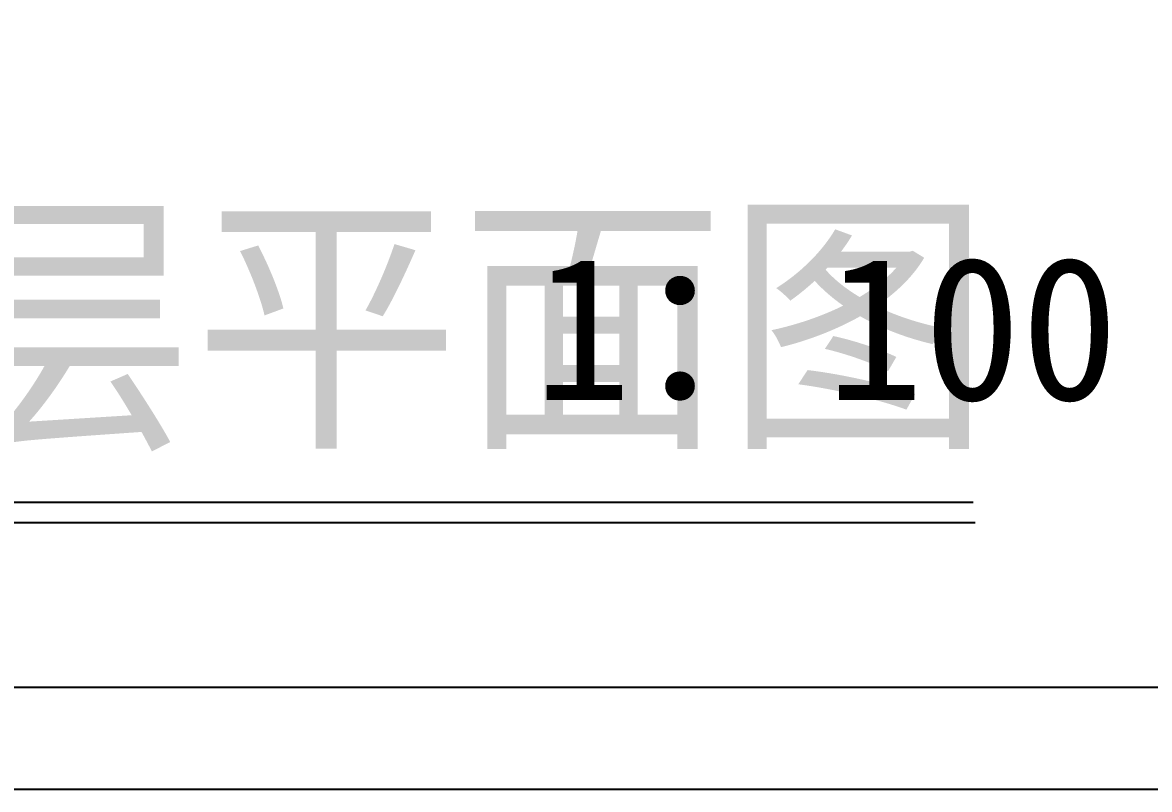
# Model space of a CAD drawing. Header units: metres. Extents: x 338339 to 1133840, y -479113 to 96125.
# Drawn here: x 398861 to 404375, y -218002 to -214249 of the extents above; entities that cross this region are included whole.
import ezdxf

# ---------------------------------------------------------------- set-up
doc = ezdxf.new("R2010")
doc.units = ezdxf.units.M
doc.layers.add('PUB_TEXT', color=7, linetype='Continuous')
doc.layers.add('PUB_TITLE', color=4, linetype='Continuous')

msp = doc.modelspace()

# ---------------------------------------------------------------- linework, layer by layer
msp.add_line((396979.41, -216695.77), (403522.57, -216695.77))
msp.add_lwpolyline([(396979.41, -216595.77), (403512.07, -216595.77)])
at = {"layer": 'PUB_TITLE'}
for points in [[(383180.9, -218001.81), (383180.9, -188301.81), (425180.9, -188301.81), (425180.9, -218001.81)], [(385680.9, -217501.81), (424680.9, -217501.81), (424680.9, -188801.81), (385680.9, -188801.81)]]:
    msp.add_lwpolyline(points, close=True, dxfattribs=at)

# ---------------------------------------------------------------- texts
at = {"layer": 'PUB_TEXT'}
msp.add_text('五层平面图', height=1000, dxfattribs=at).set_placement((397099.53, -216226.37))
at = {"layer": 'PUB_TITLE', "insert": (401363.54, -215395.58), "char_height": 700, "attachment_point": 1}
msp.add_mtext('{\\f宋体|b0|i0|c134|p54;1\\f宋体|b0|i0|c134|p2;：100}', dxfattribs=at)

doc.saveas('drawing.dxf')
